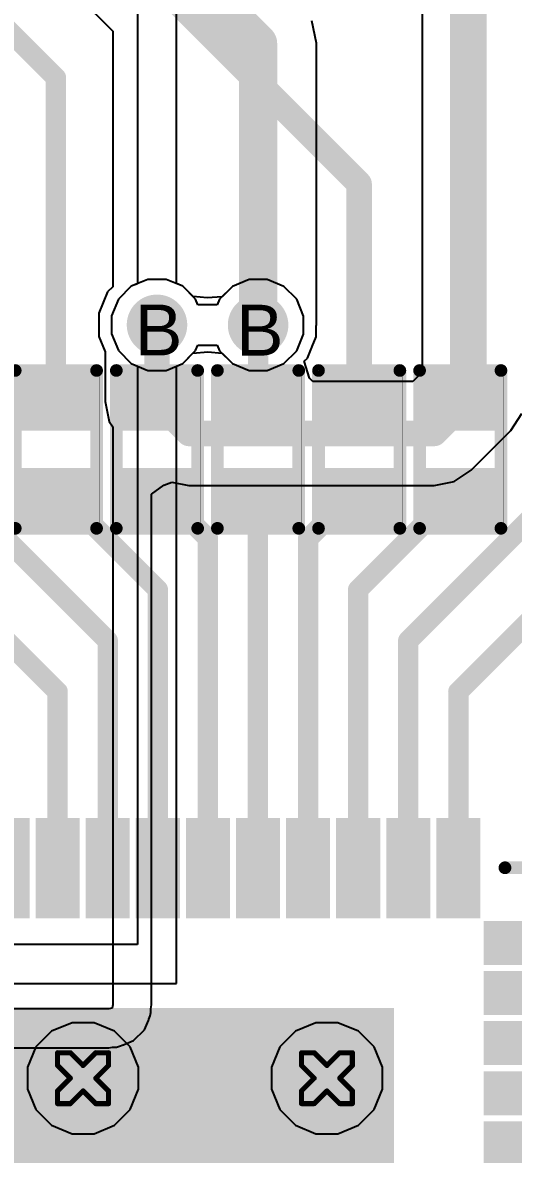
# Model space of a CAD drawing. Header units: inches. Extents: x 0 to 5379, y 0 to 5429.
# Drawn here: x 102.91 to 107.81, y 89 to 100.29 of the extents above; entities that cross this region are included whole.
import ezdxf

# ---------------------------------------------------------------- set-up
doc = ezdxf.new("R2010")
doc.units = ezdxf.units.IN
for name, color, linetype in [('Bottom Layer', 5, 'Continuous'), ('Bottom Solder', 6, 'Continuous'), ('Drill Drawing', 1, 'Continuous'), ('GND01', 16, 'Continuous'), ('GND02', 76, 'Continuous'), ('PWR', 156, 'Continuous'), ('SIG 01', 90, 'Continuous'), ('Top Layer', 1, 'Continuous'), ('Top Overlay', 2, 'Continuous'), ('Top Paste', 8, 'Continuous'), ('Top Solder', 216, 'Continuous'), ('Via Holes', 16, 'Continuous')]:
    doc.layers.add(name, color=color, linetype=linetype)
doc.styles.add('Arial', font='', dxfattribs={"height": 0.2})
doc.styles.get('Arial').set_extended_font_data('Arial')

# ---------------------------------------------------------------- blocks, each defined once
blk = doc.blocks.new('64_VFQFPN_9X9_147')
at = {"layer": 'Top Layer'}
for points in [[(-0.404, 4.926), (-0.104, 4.926), (-0.104, 4.066), (-0.404, 4.066)], [(0.096, 4.926), (0.396, 4.926), (0.396, 4.066), (0.096, 4.066)], [(0.596, 4.926), (0.896, 4.926), (0.896, 4.066), (0.596, 4.066)], [(1.096, 4.926), (1.396, 4.926), (1.396, 4.066), (1.096, 4.066)], [(1.596, 4.926), (1.896, 4.926), (1.896, 4.066), (1.596, 4.066)], [(2.096, 4.926), (2.396, 4.926), (2.396, 4.066), (2.096, 4.066)], [(2.596, 4.926), (2.896, 4.926), (2.896, 4.066), (2.596, 4.066)], [(3.096, 4.926), (3.396, 4.926), (3.396, 4.066), (3.096, 4.066)], [(3.596, 4.926), (3.896, 4.926), (3.896, 4.066), (3.596, 4.066)], [(4.07, 3.9), (4.93, 3.9), (4.93, 3.6), (4.07, 3.6)], [(4.07, 3.4), (4.93, 3.4), (4.93, 3.1), (4.07, 3.1)], [(-3, 3), (3, 3), (3, -3), (-3, -3)], [(4.07, 2.9), (4.93, 2.9), (4.93, 2.6), (4.07, 2.6)], [(4.07, 2.4), (4.93, 2.4), (4.93, 2.1), (4.07, 2.1)], [(4.07, 1.9), (4.93, 1.9), (4.93, 1.6), (4.07, 1.6)]]:
    blk.add_hatch(color=1, dxfattribs=at).paths.add_polyline_path(points)
at = {"layer": 'Top Paste'}
for points in [[(-0.404, 4.926), (-0.104, 4.926), (-0.104, 4.066), (-0.404, 4.066)], [(0.096, 4.926), (0.396, 4.926), (0.396, 4.066), (0.096, 4.066)], [(0.596, 4.926), (0.896, 4.926), (0.896, 4.066), (0.596, 4.066)], [(1.096, 4.926), (1.396, 4.926), (1.396, 4.066), (1.096, 4.066)], [(1.596, 4.926), (1.896, 4.926), (1.896, 4.066), (1.596, 4.066)], [(2.096, 4.926), (2.396, 4.926), (2.396, 4.066), (2.096, 4.066)], [(2.596, 4.926), (2.896, 4.926), (2.896, 4.066), (2.596, 4.066)], [(3.096, 4.926), (3.396, 4.926), (3.396, 4.066), (3.096, 4.066)], [(3.596, 4.926), (3.896, 4.926), (3.896, 4.066), (3.596, 4.066)], [(4.07, 3.9), (4.93, 3.9), (4.93, 3.6), (4.07, 3.6)], [(4.07, 3.4), (4.93, 3.4), (4.93, 3.1), (4.07, 3.1)], [(4.07, 2.9), (4.93, 2.9), (4.93, 2.6), (4.07, 2.6)], [(4.07, 2.4), (4.93, 2.4), (4.93, 2.1), (4.07, 2.1)], [(4.07, 1.9), (4.93, 1.9), (4.93, 1.6), (4.07, 1.6)]]:
    blk.add_hatch(color=8, dxfattribs=at).paths.add_polyline_path(points)
at = {"layer": 'Top Solder'}
for points in [[(-0.974, 4.996), (-0.534, 4.996), (-0.534, 3.996), (-0.974, 3.996)], [(-0.474, 4.996), (-0.034, 4.996), (-0.034, 3.996), (-0.474, 3.996)], [(0.026, 4.996), (0.466, 4.996), (0.466, 3.996), (0.026, 3.996)], [(0.526, 4.996), (0.966, 4.996), (0.966, 3.996), (0.526, 3.996)], [(1.026, 4.996), (1.466, 4.996), (1.466, 3.996), (1.026, 3.996)], [(1.526, 4.996), (1.966, 4.996), (1.966, 3.996), (1.526, 3.996)], [(2.026, 4.996), (2.466, 4.996), (2.466, 3.996), (2.026, 3.996)], [(2.526, 4.996), (2.966, 4.996), (2.966, 3.996), (2.526, 3.996)], [(3.026, 4.996), (3.466, 4.996), (3.466, 3.996), (3.026, 3.996)], [(3.526, 4.996), (3.966, 4.996), (3.966, 3.996), (3.526, 3.996)], [(4, 3.97), (5, 3.97), (5, 3.53), (4, 3.53)], [(4, 3.47), (5, 3.47), (5, 3.03), (4, 3.03)], [(-3.102, 3.102), (3.102, 3.102), (3.102, -3.102), (-3.102, -3.102)], [(4, 2.97), (5, 2.97), (5, 2.53), (4, 2.53)], [(4, 2.47), (5, 2.47), (5, 2.03), (4, 2.03)], [(4, 1.97), (5, 1.97), (5, 1.53), (4, 1.53)]]:
    blk.add_hatch(color=216, dxfattribs=at).paths.add_polyline_path(points)
at = {"layer": 'Top Overlay'}
blk.add_lwpolyline([(4.211, 4.5, 0.127, 0.127, 0), (4.511, 4.5, 0.127, 0.127, 0)], format="xyseb", dxfattribs=at)
blk.add_lwpolyline([(4.179, 4.5, 0.0635, 0.0635, 1), (4.243, 4.5, 0.0635, 0.0635, 1)], format="xyseb", close=True, dxfattribs=at)
blk = doc.blocks.new('R___0402_676')
at = {"layer": 'Top Layer'}
for points in [[(-0.699, -0.318), (-0.699, 0.318), (-0.241, 0.318), (-0.241, -0.318)], [(0.241, -0.318), (0.241, 0.318), (0.699, 0.318), (0.699, -0.318)]]:
    blk.add_hatch(color=1, dxfattribs=at).paths.add_polyline_path(points)
at = {"layer": 'Top Paste'}
for points in [[(-0.699, -0.318), (-0.699, 0.318), (-0.241, 0.318), (-0.241, -0.318)], [(0.241, -0.318), (0.241, 0.318), (0.699, 0.318), (0.699, -0.318)]]:
    blk.add_hatch(color=8, dxfattribs=at).paths.add_polyline_path(points)
at = {"layer": 'Top Solder'}
for points in [[(-0.754, -0.373), (-0.754, 0.373), (-0.186, 0.373), (-0.186, -0.373)], [(0.186, -0.373), (0.186, 0.373), (0.754, 0.373), (0.754, -0.373)]]:
    blk.add_hatch(color=216, dxfattribs=at).paths.add_polyline_path(points)
at = {"layer": 'Top Overlay'}
for points in [[(-0.787, 0.406, 0.127, 0.127, 0), (0.787, 0.406, 0.127, 0.127, 0)], [(-0.787, 0.406, 0.127, 0.127, 0), (-0.787, -0.406, 0.127, 0.127, 0)], [(0.787, 0.406, 0.127, 0.127, 0), (0.787, -0.406, 0.127, 0.127, 0)], [(-0.787, -0.406, 0.127, 0.127, 0), (0.787, -0.406, 0.127, 0.127, 0)], [(-0.813, -0.432, 0.00323, 0.00323, 0), (0.813, -0.432, 0.00323, 0.00323, 0)]]:
    blk.add_lwpolyline(points, format="xyseb", dxfattribs=at)
for points in [[(-0.819, 0.406, 0.0635, 0.0635, 1), (-0.756, 0.406, 0.0635, 0.0635, 1)], [(-0.819, 0.406, 0.0635, 0.0635, 1), (-0.756, 0.406, 0.0635, 0.0635, 1)], [(0.756, 0.406, 0.0635, 0.0635, 1), (0.819, 0.406, 0.0635, 0.0635, 1)], [(0.756, 0.406, 0.0635, 0.0635, 1), (0.819, 0.406, 0.0635, 0.0635, 1)], [(-0.819, -0.406, 0.0635, 0.0635, 1), (-0.756, -0.406, 0.0635, 0.0635, 1)], [(-0.819, -0.406, 0.0635, 0.0635, 1), (-0.756, -0.406, 0.0635, 0.0635, 1)], [(-0.814, -0.432, 0.00161, 0.00161, 1), (-0.812, -0.432, 0.00161, 0.00161, 1)], [(0.756, -0.406, 0.0635, 0.0635, 1), (0.819, -0.406, 0.0635, 0.0635, 1)], [(0.756, -0.406, 0.0635, 0.0635, 1), (0.819, -0.406, 0.0635, 0.0635, 1)], [(0.812, -0.432, 0.00161, 0.00161, 1), (0.814, -0.432, 0.00161, 0.00161, 1)]]:
    blk.add_lwpolyline(points, format="xyseb", close=True, dxfattribs=at)
blk = doc.blocks.new('R___0402_687')
at = {"layer": 'Top Layer'}
for points in [[(-0.699, -0.318), (-0.699, 0.318), (-0.241, 0.318), (-0.241, -0.318)], [(0.241, -0.318), (0.241, 0.318), (0.699, 0.318), (0.699, -0.318)]]:
    blk.add_hatch(color=1, dxfattribs=at).paths.add_polyline_path(points)
at = {"layer": 'Top Paste'}
for points in [[(-0.699, -0.318), (-0.699, 0.318), (-0.241, 0.318), (-0.241, -0.318)], [(0.241, -0.318), (0.241, 0.318), (0.699, 0.318), (0.699, -0.318)]]:
    blk.add_hatch(color=8, dxfattribs=at).paths.add_polyline_path(points)
at = {"layer": 'Top Solder'}
for points in [[(-0.754, -0.373), (-0.754, 0.373), (-0.186, 0.373), (-0.186, -0.373)], [(0.186, -0.373), (0.186, 0.373), (0.754, 0.373), (0.754, -0.373)]]:
    blk.add_hatch(color=216, dxfattribs=at).paths.add_polyline_path(points)
at = {"layer": 'Top Overlay'}
for points in [[(-0.787, 0.406, 0.127, 0.127, 0), (0.787, 0.406, 0.127, 0.127, 0)], [(-0.787, 0.406, 0.127, 0.127, 0), (-0.787, -0.406, 0.127, 0.127, 0)], [(0.787, 0.406, 0.127, 0.127, 0), (0.787, -0.406, 0.127, 0.127, 0)], [(-0.787, -0.406, 0.127, 0.127, 0), (0.787, -0.406, 0.127, 0.127, 0)], [(-0.813, -0.432, 0.00323, 0.00323, 0), (0.813, -0.432, 0.00323, 0.00323, 0)]]:
    blk.add_lwpolyline(points, format="xyseb", dxfattribs=at)
for points in [[(-0.819, 0.406, 0.0635, 0.0635, 1), (-0.756, 0.406, 0.0635, 0.0635, 1)], [(-0.819, 0.406, 0.0635, 0.0635, 1), (-0.756, 0.406, 0.0635, 0.0635, 1)], [(0.756, 0.406, 0.0635, 0.0635, 1), (0.819, 0.406, 0.0635, 0.0635, 1)], [(0.756, 0.406, 0.0635, 0.0635, 1), (0.819, 0.406, 0.0635, 0.0635, 1)], [(-0.819, -0.406, 0.0635, 0.0635, 1), (-0.756, -0.406, 0.0635, 0.0635, 1)], [(-0.819, -0.406, 0.0635, 0.0635, 1), (-0.756, -0.406, 0.0635, 0.0635, 1)], [(-0.814, -0.432, 0.00161, 0.00161, 1), (-0.812, -0.432, 0.00161, 0.00161, 1)], [(0.756, -0.406, 0.0635, 0.0635, 1), (0.819, -0.406, 0.0635, 0.0635, 1)], [(0.756, -0.406, 0.0635, 0.0635, 1), (0.819, -0.406, 0.0635, 0.0635, 1)], [(0.812, -0.432, 0.00161, 0.00161, 1), (0.814, -0.432, 0.00161, 0.00161, 1)]]:
    blk.add_lwpolyline(points, format="xyseb", close=True, dxfattribs=at)
blk = doc.blocks.new('R___0402_689')
at = {"layer": 'Top Layer'}
for points in [[(-0.699, -0.318), (-0.699, 0.318), (-0.241, 0.318), (-0.241, -0.318)], [(0.241, -0.318), (0.241, 0.318), (0.699, 0.318), (0.699, -0.318)]]:
    blk.add_hatch(color=1, dxfattribs=at).paths.add_polyline_path(points)
at = {"layer": 'Top Paste'}
for points in [[(-0.699, -0.318), (-0.699, 0.318), (-0.241, 0.318), (-0.241, -0.318)], [(0.241, -0.318), (0.241, 0.318), (0.699, 0.318), (0.699, -0.318)]]:
    blk.add_hatch(color=8, dxfattribs=at).paths.add_polyline_path(points)
at = {"layer": 'Top Solder'}
for points in [[(-0.754, -0.373), (-0.754, 0.373), (-0.186, 0.373), (-0.186, -0.373)], [(0.186, -0.373), (0.186, 0.373), (0.754, 0.373), (0.754, -0.373)]]:
    blk.add_hatch(color=216, dxfattribs=at).paths.add_polyline_path(points)
at = {"layer": 'Top Overlay'}
for points in [[(-0.787, 0.406, 0.127, 0.127, 0), (0.787, 0.406, 0.127, 0.127, 0)], [(-0.787, 0.406, 0.127, 0.127, 0), (-0.787, -0.406, 0.127, 0.127, 0)], [(0.787, 0.406, 0.127, 0.127, 0), (0.787, -0.406, 0.127, 0.127, 0)], [(-0.787, -0.406, 0.127, 0.127, 0), (0.787, -0.406, 0.127, 0.127, 0)], [(-0.813, -0.432, 0.00323, 0.00323, 0), (0.813, -0.432, 0.00323, 0.00323, 0)]]:
    blk.add_lwpolyline(points, format="xyseb", dxfattribs=at)
for points in [[(-0.819, 0.406, 0.0635, 0.0635, 1), (-0.756, 0.406, 0.0635, 0.0635, 1)], [(-0.819, 0.406, 0.0635, 0.0635, 1), (-0.756, 0.406, 0.0635, 0.0635, 1)], [(0.756, 0.406, 0.0635, 0.0635, 1), (0.819, 0.406, 0.0635, 0.0635, 1)], [(0.756, 0.406, 0.0635, 0.0635, 1), (0.819, 0.406, 0.0635, 0.0635, 1)], [(-0.819, -0.406, 0.0635, 0.0635, 1), (-0.756, -0.406, 0.0635, 0.0635, 1)], [(-0.819, -0.406, 0.0635, 0.0635, 1), (-0.756, -0.406, 0.0635, 0.0635, 1)], [(-0.814, -0.432, 0.00161, 0.00161, 1), (-0.812, -0.432, 0.00161, 0.00161, 1)], [(0.756, -0.406, 0.0635, 0.0635, 1), (0.819, -0.406, 0.0635, 0.0635, 1)], [(0.756, -0.406, 0.0635, 0.0635, 1), (0.819, -0.406, 0.0635, 0.0635, 1)], [(0.812, -0.432, 0.00161, 0.00161, 1), (0.814, -0.432, 0.00161, 0.00161, 1)]]:
    blk.add_lwpolyline(points, format="xyseb", close=True, dxfattribs=at)
blk = doc.blocks.new('R___0402_696')
at = {"layer": 'Top Layer'}
for points in [[(-0.699, -0.318), (-0.699, 0.318), (-0.241, 0.318), (-0.241, -0.318)], [(0.241, -0.318), (0.241, 0.318), (0.699, 0.318), (0.699, -0.318)]]:
    blk.add_hatch(color=1, dxfattribs=at).paths.add_polyline_path(points)
at = {"layer": 'Top Paste'}
for points in [[(-0.699, -0.318), (-0.699, 0.318), (-0.241, 0.318), (-0.241, -0.318)], [(0.241, -0.318), (0.241, 0.318), (0.699, 0.318), (0.699, -0.318)]]:
    blk.add_hatch(color=8, dxfattribs=at).paths.add_polyline_path(points)
at = {"layer": 'Top Solder'}
for points in [[(-0.754, -0.373), (-0.754, 0.373), (-0.186, 0.373), (-0.186, -0.373)], [(0.186, -0.373), (0.186, 0.373), (0.754, 0.373), (0.754, -0.373)]]:
    blk.add_hatch(color=216, dxfattribs=at).paths.add_polyline_path(points)
at = {"layer": 'Top Overlay'}
for points in [[(-0.787, 0.406, 0.127, 0.127, 0), (0.787, 0.406, 0.127, 0.127, 0)], [(-0.787, 0.406, 0.127, 0.127, 0), (-0.787, -0.406, 0.127, 0.127, 0)], [(0.787, 0.406, 0.127, 0.127, 0), (0.787, -0.406, 0.127, 0.127, 0)], [(-0.787, -0.406, 0.127, 0.127, 0), (0.787, -0.406, 0.127, 0.127, 0)], [(-0.813, -0.432, 0.00323, 0.00323, 0), (0.813, -0.432, 0.00323, 0.00323, 0)]]:
    blk.add_lwpolyline(points, format="xyseb", dxfattribs=at)
for points in [[(-0.819, 0.406, 0.0635, 0.0635, 1), (-0.756, 0.406, 0.0635, 0.0635, 1)], [(-0.819, 0.406, 0.0635, 0.0635, 1), (-0.756, 0.406, 0.0635, 0.0635, 1)], [(0.756, 0.406, 0.0635, 0.0635, 1), (0.819, 0.406, 0.0635, 0.0635, 1)], [(0.756, 0.406, 0.0635, 0.0635, 1), (0.819, 0.406, 0.0635, 0.0635, 1)], [(-0.819, -0.406, 0.0635, 0.0635, 1), (-0.756, -0.406, 0.0635, 0.0635, 1)], [(-0.819, -0.406, 0.0635, 0.0635, 1), (-0.756, -0.406, 0.0635, 0.0635, 1)], [(-0.814, -0.432, 0.00161, 0.00161, 1), (-0.812, -0.432, 0.00161, 0.00161, 1)], [(0.756, -0.406, 0.0635, 0.0635, 1), (0.819, -0.406, 0.0635, 0.0635, 1)], [(0.756, -0.406, 0.0635, 0.0635, 1), (0.819, -0.406, 0.0635, 0.0635, 1)], [(0.812, -0.432, 0.00161, 0.00161, 1), (0.814, -0.432, 0.00161, 0.00161, 1)]]:
    blk.add_lwpolyline(points, format="xyseb", close=True, dxfattribs=at)
blk = doc.blocks.new('R___0402_717')
at = {"layer": 'Top Layer'}
for points in [[(-0.699, -0.318), (-0.699, 0.318), (-0.241, 0.318), (-0.241, -0.318)], [(0.241, -0.318), (0.241, 0.318), (0.699, 0.318), (0.699, -0.318)]]:
    blk.add_hatch(color=1, dxfattribs=at).paths.add_polyline_path(points)
at = {"layer": 'Top Paste'}
for points in [[(-0.699, -0.318), (-0.699, 0.318), (-0.241, 0.318), (-0.241, -0.318)], [(0.241, -0.318), (0.241, 0.318), (0.699, 0.318), (0.699, -0.318)]]:
    blk.add_hatch(color=8, dxfattribs=at).paths.add_polyline_path(points)
at = {"layer": 'Top Solder'}
for points in [[(-0.754, -0.373), (-0.754, 0.373), (-0.186, 0.373), (-0.186, -0.373)], [(0.186, -0.373), (0.186, 0.373), (0.754, 0.373), (0.754, -0.373)]]:
    blk.add_hatch(color=216, dxfattribs=at).paths.add_polyline_path(points)
at = {"layer": 'Top Overlay'}
for points in [[(-0.787, 0.406, 0.127, 0.127, 0), (0.787, 0.406, 0.127, 0.127, 0)], [(-0.787, 0.406, 0.127, 0.127, 0), (-0.787, -0.406, 0.127, 0.127, 0)], [(0.787, 0.406, 0.127, 0.127, 0), (0.787, -0.406, 0.127, 0.127, 0)], [(-0.787, -0.406, 0.127, 0.127, 0), (0.787, -0.406, 0.127, 0.127, 0)], [(-0.813, -0.432, 0.00323, 0.00323, 0), (0.813, -0.432, 0.00323, 0.00323, 0)]]:
    blk.add_lwpolyline(points, format="xyseb", dxfattribs=at)
for points in [[(-0.819, 0.406, 0.0635, 0.0635, 1), (-0.756, 0.406, 0.0635, 0.0635, 1)], [(-0.819, 0.406, 0.0635, 0.0635, 1), (-0.756, 0.406, 0.0635, 0.0635, 1)], [(0.756, 0.406, 0.0635, 0.0635, 1), (0.819, 0.406, 0.0635, 0.0635, 1)], [(0.756, 0.406, 0.0635, 0.0635, 1), (0.819, 0.406, 0.0635, 0.0635, 1)], [(-0.819, -0.406, 0.0635, 0.0635, 1), (-0.756, -0.406, 0.0635, 0.0635, 1)], [(-0.819, -0.406, 0.0635, 0.0635, 1), (-0.756, -0.406, 0.0635, 0.0635, 1)], [(-0.814, -0.432, 0.00161, 0.00161, 1), (-0.812, -0.432, 0.00161, 0.00161, 1)], [(0.756, -0.406, 0.0635, 0.0635, 1), (0.819, -0.406, 0.0635, 0.0635, 1)], [(0.756, -0.406, 0.0635, 0.0635, 1), (0.819, -0.406, 0.0635, 0.0635, 1)], [(0.812, -0.432, 0.00161, 0.00161, 1), (0.814, -0.432, 0.00161, 0.00161, 1)]]:
    blk.add_lwpolyline(points, format="xyseb", close=True, dxfattribs=at)

msp = doc.modelspace()

# ---------------------------------------------------------------- hatches: boundary and pattern name
at = {"layer": 'Bottom Layer'}
h = msp.add_hatch(color=5, dxfattribs=at)
edge = h.paths.add_edge_path()
edge.add_arc((104.252, 97.274), 0.2, 0, 360)
h = msp.add_hatch(color=5, dxfattribs=at)
edge = h.paths.add_edge_path()
edge.add_arc((105.261, 97.272), 0.2, 0, 360)
h = msp.add_hatch(color=5, dxfattribs=at)
edge = h.paths.add_edge_path()
edge.add_arc((103.514, 89.757), 0.3, 0, 360)
h = msp.add_hatch(color=5, dxfattribs=at)
edge = h.paths.add_edge_path()
edge.add_arc((105.948, 89.757), 0.3, 0, 360)
at = {"layer": 'Bottom Solder'}
h = msp.add_hatch(color=6, dxfattribs=at)
edge = h.paths.add_edge_path()
edge.add_arc((104.252, 97.274), 0.302, 0, 360)
h = msp.add_hatch(color=6, dxfattribs=at)
edge = h.paths.add_edge_path()
edge.add_arc((105.261, 97.272), 0.302, 0, 360)
h = msp.add_hatch(color=6, dxfattribs=at)
edge = h.paths.add_edge_path()
edge.add_arc((103.514, 89.757), 0.402, 0, 360)
h = msp.add_hatch(color=6, dxfattribs=at)
edge = h.paths.add_edge_path()
edge.add_arc((105.948, 89.757), 0.402, 0, 360)
at = {"layer": 'GND01'}
h = msp.add_hatch(color=16, dxfattribs=at)
edge = h.paths.add_edge_path()
edge.add_arc((104.252, 97.274), 0.2, 0, 360)
h = msp.add_hatch(color=16, dxfattribs=at)
edge = h.paths.add_edge_path()
edge.add_arc((105.261, 97.272), 0.2, 0, 360)
h = msp.add_hatch(color=16, dxfattribs=at)
edge = h.paths.add_edge_path()
edge.add_arc((103.514, 89.757), 0.3, 0, 360)
h = msp.add_hatch(color=16, dxfattribs=at)
edge = h.paths.add_edge_path()
edge.add_arc((105.948, 89.757), 0.3, 0, 360)
at = {"layer": 'GND02'}
h = msp.add_hatch(color=76, dxfattribs=at)
edge = h.paths.add_edge_path()
edge.add_arc((104.252, 97.274), 0.2, 0, 360)
h = msp.add_hatch(color=76, dxfattribs=at)
edge = h.paths.add_edge_path()
edge.add_arc((105.261, 97.272), 0.2, 0, 360)
h = msp.add_hatch(color=76, dxfattribs=at)
edge = h.paths.add_edge_path()
edge.add_arc((103.514, 89.757), 0.3, 0, 360)
h = msp.add_hatch(color=76, dxfattribs=at)
edge = h.paths.add_edge_path()
edge.add_arc((105.948, 89.757), 0.3, 0, 360)
at = {"layer": 'PWR'}
h = msp.add_hatch(color=156, dxfattribs=at)
edge = h.paths.add_edge_path()
edge.add_arc((104.252, 97.274), 0.2, 0, 360)
h = msp.add_hatch(color=156, dxfattribs=at)
edge = h.paths.add_edge_path()
edge.add_arc((105.261, 97.272), 0.2, 0, 360)
h = msp.add_hatch(color=156, dxfattribs=at)
edge = h.paths.add_edge_path()
edge.add_arc((103.514, 89.757), 0.3, 0, 360)
h = msp.add_hatch(color=156, dxfattribs=at)
edge = h.paths.add_edge_path()
edge.add_arc((105.948, 89.757), 0.3, 0, 360)
at = {"layer": 'SIG 01'}
h = msp.add_hatch(color=90, dxfattribs=at)
edge = h.paths.add_edge_path()
edge.add_arc((104.252, 97.274), 0.2, 0, 360)
h = msp.add_hatch(color=90, dxfattribs=at)
edge = h.paths.add_edge_path()
edge.add_arc((105.261, 97.272), 0.2, 0, 360)
h = msp.add_hatch(color=90, dxfattribs=at)
edge = h.paths.add_edge_path()
edge.add_arc((103.514, 89.757), 0.3, 0, 360)
h = msp.add_hatch(color=90, dxfattribs=at)
edge = h.paths.add_edge_path()
edge.add_arc((105.948, 89.757), 0.3, 0, 360)
at = {"layer": 'Top Layer'}
h = msp.add_hatch(color=1, dxfattribs=at)
edge = h.paths.add_edge_path()
edge.add_arc((104.252, 97.274), 0.2, 0, 360)
h = msp.add_hatch(color=1, dxfattribs=at)
edge = h.paths.add_edge_path()
edge.add_arc((105.261, 97.272), 0.2, 0, 360)
h = msp.add_hatch(color=1, dxfattribs=at)
edge = h.paths.add_edge_path()
edge.add_arc((103.514, 89.757), 0.3, 0, 360)
h = msp.add_hatch(color=1, dxfattribs=at)
edge = h.paths.add_edge_path()
edge.add_arc((105.948, 89.757), 0.3, 0, 360)
at = {"layer": 'Top Solder'}
h = msp.add_hatch(color=216, dxfattribs=at)
edge = h.paths.add_edge_path()
edge.add_arc((104.252, 97.274), 0.302, 0, 360)
h = msp.add_hatch(color=216, dxfattribs=at)
edge = h.paths.add_edge_path()
edge.add_arc((105.261, 97.272), 0.302, 0, 360)
h = msp.add_hatch(color=216, dxfattribs=at)
edge = h.paths.add_edge_path()
edge.add_arc((103.514, 89.757), 0.402, 0, 360)
h = msp.add_hatch(color=216, dxfattribs=at)
edge = h.paths.add_edge_path()
edge.add_arc((105.948, 89.757), 0.402, 0, 360)
at = {"layer": 'Via Holes'}
h = msp.add_hatch(color=7, dxfattribs=at)
edge = h.paths.add_edge_path()
edge.add_arc((104.252, 97.274), 0.1, 0, 360)
h = msp.add_hatch(color=7, dxfattribs=at)
edge = h.paths.add_edge_path()
edge.add_arc((105.261, 97.272), 0.1, 0, 360)
h = msp.add_hatch(color=7, dxfattribs=at)
edge = h.paths.add_edge_path()
edge.add_arc((103.514, 89.757), 0.15, 0, 360)
h = msp.add_hatch(color=7, dxfattribs=at)
edge = h.paths.add_edge_path()
edge.add_arc((105.948, 89.757), 0.15, 0, 360)

# ---------------------------------------------------------------- linework, layer by layer
at = {"layer": 'Bottom Layer'}
for p, q in [((104.162, 97.728), (103.995, 97.659)), ((104.342, 97.728), (104.162, 97.728)), ((104.509, 97.659), (104.342, 97.728)), ((105.171, 97.726), (105.004, 97.657)), ((105.351, 97.726), (105.171, 97.726)), ((105.518, 97.657), (105.351, 97.726)), ((103.995, 97.659), (103.867, 97.531)), ((104.637, 97.531), (104.509, 97.659)), ((105.004, 97.657), (104.876, 97.529)), ((105.646, 97.529), (105.518, 97.657)), ((103.867, 97.531), (103.798, 97.364)), ((104.661, 97.474), (104.637, 97.531)), ((104.853, 97.474), (104.661, 97.474)), ((104.876, 97.529), (104.853, 97.474)), ((105.715, 97.362), (105.646, 97.529)), ((103.798, 97.364), (103.798, 97.184)), ((105.715, 97.182), (105.715, 97.362)), ((103.798, 97.184), (103.867, 97.017)), ((105.646, 97.015), (105.715, 97.182)), ((103.867, 97.017), (103.995, 96.889)), ((104.509, 96.889), (104.637, 97.017)), ((104.637, 97.017), (104.66, 97.072)), ((104.66, 97.072), (104.852, 97.072)), ((104.852, 97.072), (104.876, 97.015)), ((104.876, 97.015), (105.004, 96.887)), ((105.518, 96.887), (105.646, 97.015)), ((103.995, 96.889), (104.162, 96.82)), ((104.162, 96.82), (104.342, 96.82)), ((104.342, 96.82), (104.509, 96.889)), ((105.004, 96.887), (105.171, 96.818)), ((105.171, 96.818), (105.351, 96.818)), ((105.351, 96.818), (105.518, 96.887))]:
    msp.add_line(p, q, dxfattribs=at)
at = {"layer": 'Drill Drawing'}
for points in [[(103.26, 89.884, 0.0508, 0.0508, 0), (103.26, 90.011, 0.0508, 0.0508, 0)], [(103.26, 90.011, 0.0508, 0.0508, 0), (103.387, 90.011, 0.0508, 0.0508, 0)], [(103.387, 90.011, 0.0508, 0.0508, 0), (103.514, 89.884, 0.0508, 0.0508, 0)], [(103.514, 89.884, 0.0508, 0.0508, 0), (103.641, 90.011, 0.0508, 0.0508, 0)], [(103.641, 90.011, 0.0508, 0.0508, 0), (103.768, 90.011, 0.0508, 0.0508, 0)], [(103.768, 89.884, 0.0508, 0.0508, 0), (103.768, 90.011, 0.0508, 0.0508, 0)], [(105.694, 89.884, 0.0508, 0.0508, 0), (105.694, 90.011, 0.0508, 0.0508, 0)], [(105.694, 90.011, 0.0508, 0.0508, 0), (105.821, 90.011, 0.0508, 0.0508, 0)], [(105.821, 90.011, 0.0508, 0.0508, 0), (105.948, 89.884, 0.0508, 0.0508, 0)], [(105.948, 89.884, 0.0508, 0.0508, 0), (106.075, 90.011, 0.0508, 0.0508, 0)], [(106.075, 90.011, 0.0508, 0.0508, 0), (106.202, 90.011, 0.0508, 0.0508, 0)], [(106.202, 89.884, 0.0508, 0.0508, 0), (106.202, 90.011, 0.0508, 0.0508, 0)], [(103.26, 89.884, 0.0508, 0.0508, 0), (103.387, 89.757, 0.0508, 0.0508, 0)], [(103.641, 89.757, 0.0508, 0.0508, 0), (103.768, 89.884, 0.0508, 0.0508, 0)], [(105.694, 89.884, 0.0508, 0.0508, 0), (105.821, 89.757, 0.0508, 0.0508, 0)], [(106.075, 89.757, 0.0508, 0.0508, 0), (106.202, 89.884, 0.0508, 0.0508, 0)], [(103.26, 89.63, 0.0508, 0.0508, 0), (103.387, 89.757, 0.0508, 0.0508, 0)], [(103.641, 89.757, 0.0508, 0.0508, 0), (103.768, 89.63, 0.0508, 0.0508, 0)], [(105.694, 89.63, 0.0508, 0.0508, 0), (105.821, 89.757, 0.0508, 0.0508, 0)], [(106.075, 89.757, 0.0508, 0.0508, 0), (106.202, 89.63, 0.0508, 0.0508, 0)], [(103.26, 89.503, 0.0508, 0.0508, 0), (103.26, 89.63, 0.0508, 0.0508, 0)], [(103.387, 89.503, 0.0508, 0.0508, 0), (103.514, 89.63, 0.0508, 0.0508, 0)], [(103.514, 89.63, 0.0508, 0.0508, 0), (103.641, 89.503, 0.0508, 0.0508, 0)], [(103.768, 89.503, 0.0508, 0.0508, 0), (103.768, 89.63, 0.0508, 0.0508, 0)], [(105.694, 89.503, 0.0508, 0.0508, 0), (105.694, 89.63, 0.0508, 0.0508, 0)], [(105.821, 89.503, 0.0508, 0.0508, 0), (105.948, 89.63, 0.0508, 0.0508, 0)], [(105.948, 89.63, 0.0508, 0.0508, 0), (106.075, 89.503, 0.0508, 0.0508, 0)], [(106.202, 89.503, 0.0508, 0.0508, 0), (106.202, 89.63, 0.0508, 0.0508, 0)], [(103.26, 89.503, 0.0508, 0.0508, 0), (103.387, 89.503, 0.0508, 0.0508, 0)], [(103.641, 89.503, 0.0508, 0.0508, 0), (103.768, 89.503, 0.0508, 0.0508, 0)], [(105.694, 89.503, 0.0508, 0.0508, 0), (105.821, 89.503, 0.0508, 0.0508, 0)], [(106.075, 89.503, 0.0508, 0.0508, 0), (106.202, 89.503, 0.0508, 0.0508, 0)]]:
    msp.add_lwpolyline(points, format="xyseb", dxfattribs=at)
for points in [[(103.247, 90.011, 0.0254, 0.0254, 1), (103.273, 90.011, 0.0254, 0.0254, 1)], [(103.247, 90.011, 0.0254, 0.0254, 1), (103.273, 90.011, 0.0254, 0.0254, 1)], [(103.374, 90.011, 0.0254, 0.0254, 1), (103.4, 90.011, 0.0254, 0.0254, 1)], [(103.374, 90.011, 0.0254, 0.0254, 1), (103.4, 90.011, 0.0254, 0.0254, 1)], [(103.628, 90.011, 0.0254, 0.0254, 1), (103.654, 90.011, 0.0254, 0.0254, 1)], [(103.628, 90.011, 0.0254, 0.0254, 1), (103.654, 90.011, 0.0254, 0.0254, 1)], [(103.755, 90.011, 0.0254, 0.0254, 1), (103.781, 90.011, 0.0254, 0.0254, 1)], [(103.755, 90.011, 0.0254, 0.0254, 1), (103.781, 90.011, 0.0254, 0.0254, 1)], [(105.682, 90.011, 0.0254, 0.0254, 1), (105.707, 90.011, 0.0254, 0.0254, 1)], [(105.682, 90.011, 0.0254, 0.0254, 1), (105.707, 90.011, 0.0254, 0.0254, 1)], [(105.809, 90.011, 0.0254, 0.0254, 1), (105.834, 90.011, 0.0254, 0.0254, 1)], [(105.809, 90.011, 0.0254, 0.0254, 1), (105.834, 90.011, 0.0254, 0.0254, 1)], [(106.063, 90.011, 0.0254, 0.0254, 1), (106.088, 90.011, 0.0254, 0.0254, 1)], [(106.063, 90.011, 0.0254, 0.0254, 1), (106.088, 90.011, 0.0254, 0.0254, 1)], [(106.19, 90.011, 0.0254, 0.0254, 1), (106.215, 90.011, 0.0254, 0.0254, 1)], [(106.19, 90.011, 0.0254, 0.0254, 1), (106.215, 90.011, 0.0254, 0.0254, 1)], [(103.247, 89.884, 0.0254, 0.0254, 1), (103.273, 89.884, 0.0254, 0.0254, 1)], [(103.247, 89.884, 0.0254, 0.0254, 1), (103.273, 89.884, 0.0254, 0.0254, 1)], [(103.501, 89.884, 0.0254, 0.0254, 1), (103.527, 89.884, 0.0254, 0.0254, 1)], [(103.501, 89.884, 0.0254, 0.0254, 1), (103.527, 89.884, 0.0254, 0.0254, 1)], [(103.755, 89.884, 0.0254, 0.0254, 1), (103.781, 89.884, 0.0254, 0.0254, 1)], [(103.755, 89.884, 0.0254, 0.0254, 1), (103.781, 89.884, 0.0254, 0.0254, 1)], [(105.682, 89.884, 0.0254, 0.0254, 1), (105.707, 89.884, 0.0254, 0.0254, 1)], [(105.682, 89.884, 0.0254, 0.0254, 1), (105.707, 89.884, 0.0254, 0.0254, 1)], [(105.936, 89.884, 0.0254, 0.0254, 1), (105.961, 89.884, 0.0254, 0.0254, 1)], [(105.936, 89.884, 0.0254, 0.0254, 1), (105.961, 89.884, 0.0254, 0.0254, 1)], [(106.19, 89.884, 0.0254, 0.0254, 1), (106.215, 89.884, 0.0254, 0.0254, 1)], [(106.19, 89.884, 0.0254, 0.0254, 1), (106.215, 89.884, 0.0254, 0.0254, 1)], [(103.374, 89.757, 0.0254, 0.0254, 1), (103.4, 89.757, 0.0254, 0.0254, 1)], [(103.374, 89.757, 0.0254, 0.0254, 1), (103.4, 89.757, 0.0254, 0.0254, 1)], [(103.628, 89.757, 0.0254, 0.0254, 1), (103.654, 89.757, 0.0254, 0.0254, 1)], [(103.628, 89.757, 0.0254, 0.0254, 1), (103.654, 89.757, 0.0254, 0.0254, 1)], [(105.809, 89.757, 0.0254, 0.0254, 1), (105.834, 89.757, 0.0254, 0.0254, 1)], [(105.809, 89.757, 0.0254, 0.0254, 1), (105.834, 89.757, 0.0254, 0.0254, 1)], [(106.063, 89.757, 0.0254, 0.0254, 1), (106.088, 89.757, 0.0254, 0.0254, 1)], [(106.063, 89.757, 0.0254, 0.0254, 1), (106.088, 89.757, 0.0254, 0.0254, 1)], [(103.247, 89.63, 0.0254, 0.0254, 1), (103.273, 89.63, 0.0254, 0.0254, 1)], [(103.247, 89.63, 0.0254, 0.0254, 1), (103.273, 89.63, 0.0254, 0.0254, 1)], [(103.501, 89.63, 0.0254, 0.0254, 1), (103.527, 89.63, 0.0254, 0.0254, 1)], [(103.501, 89.63, 0.0254, 0.0254, 1), (103.527, 89.63, 0.0254, 0.0254, 1)], [(103.755, 89.63, 0.0254, 0.0254, 1), (103.781, 89.63, 0.0254, 0.0254, 1)], [(103.755, 89.63, 0.0254, 0.0254, 1), (103.781, 89.63, 0.0254, 0.0254, 1)], [(105.682, 89.63, 0.0254, 0.0254, 1), (105.707, 89.63, 0.0254, 0.0254, 1)], [(105.682, 89.63, 0.0254, 0.0254, 1), (105.707, 89.63, 0.0254, 0.0254, 1)], [(105.936, 89.63, 0.0254, 0.0254, 1), (105.961, 89.63, 0.0254, 0.0254, 1)], [(105.936, 89.63, 0.0254, 0.0254, 1), (105.961, 89.63, 0.0254, 0.0254, 1)], [(106.19, 89.63, 0.0254, 0.0254, 1), (106.215, 89.63, 0.0254, 0.0254, 1)], [(106.19, 89.63, 0.0254, 0.0254, 1), (106.215, 89.63, 0.0254, 0.0254, 1)], [(103.247, 89.503, 0.0254, 0.0254, 1), (103.273, 89.503, 0.0254, 0.0254, 1)], [(103.247, 89.503, 0.0254, 0.0254, 1), (103.273, 89.503, 0.0254, 0.0254, 1)], [(103.374, 89.503, 0.0254, 0.0254, 1), (103.4, 89.503, 0.0254, 0.0254, 1)], [(103.374, 89.503, 0.0254, 0.0254, 1), (103.4, 89.503, 0.0254, 0.0254, 1)], [(103.628, 89.503, 0.0254, 0.0254, 1), (103.654, 89.503, 0.0254, 0.0254, 1)], [(103.628, 89.503, 0.0254, 0.0254, 1), (103.654, 89.503, 0.0254, 0.0254, 1)], [(103.755, 89.503, 0.0254, 0.0254, 1), (103.781, 89.503, 0.0254, 0.0254, 1)], [(103.755, 89.503, 0.0254, 0.0254, 1), (103.781, 89.503, 0.0254, 0.0254, 1)], [(105.682, 89.503, 0.0254, 0.0254, 1), (105.707, 89.503, 0.0254, 0.0254, 1)], [(105.682, 89.503, 0.0254, 0.0254, 1), (105.707, 89.503, 0.0254, 0.0254, 1)], [(105.809, 89.503, 0.0254, 0.0254, 1), (105.834, 89.503, 0.0254, 0.0254, 1)], [(105.809, 89.503, 0.0254, 0.0254, 1), (105.834, 89.503, 0.0254, 0.0254, 1)], [(106.063, 89.503, 0.0254, 0.0254, 1), (106.088, 89.503, 0.0254, 0.0254, 1)], [(106.063, 89.503, 0.0254, 0.0254, 1), (106.088, 89.503, 0.0254, 0.0254, 1)], [(106.19, 89.503, 0.0254, 0.0254, 1), (106.215, 89.503, 0.0254, 0.0254, 1)], [(106.19, 89.503, 0.0254, 0.0254, 1), (106.215, 89.503, 0.0254, 0.0254, 1)]]:
    msp.add_lwpolyline(points, format="xyseb", close=True, dxfattribs=at)
at = {"layer": 'GND01'}
for p, q in [((104.162, 97.728), (103.995, 97.659)), ((104.342, 97.728), (104.162, 97.728)), ((104.509, 97.659), (104.342, 97.728)), ((105.171, 97.726), (105.004, 97.657)), ((105.351, 97.726), (105.171, 97.726)), ((105.518, 97.657), (105.351, 97.726)), ((103.995, 97.659), (103.867, 97.531)), ((104.612, 97.556), (104.509, 97.659)), ((105.004, 97.657), (104.902, 97.555)), ((105.646, 97.529), (105.518, 97.657)), ((103.867, 97.531), (103.798, 97.364)), ((104.753, 97.542), (104.612, 97.556)), ((104.902, 97.555), (104.753, 97.542)), ((105.715, 97.362), (105.646, 97.529)), ((103.798, 97.364), (103.798, 97.184)), ((105.715, 97.182), (105.715, 97.362)), ((103.798, 97.184), (103.867, 97.017)), ((105.646, 97.015), (105.715, 97.182)), ((103.867, 97.017), (103.995, 96.889)), ((104.611, 96.991), (104.76, 97.004)), ((104.76, 97.004), (104.901, 96.99)), ((105.518, 96.887), (105.646, 97.015)), ((104.509, 96.889), (104.611, 96.991)), ((104.901, 96.99), (105.004, 96.887)), ((103.995, 96.889), (104.162, 96.82)), ((104.162, 96.82), (104.342, 96.82)), ((104.342, 96.82), (104.509, 96.889)), ((105.004, 96.887), (105.171, 96.818)), ((105.171, 96.818), (105.351, 96.818)), ((105.351, 96.818), (105.518, 96.887))]:
    msp.add_line(p, q, dxfattribs=at)
at = {"layer": 'GND02'}
for p, q in [((104.162, 97.728), (103.995, 97.659)), ((104.342, 97.728), (104.162, 97.728)), ((104.509, 97.659), (104.342, 97.728)), ((105.171, 97.726), (105.004, 97.657)), ((105.351, 97.726), (105.171, 97.726)), ((105.518, 97.657), (105.351, 97.726)), ((103.995, 97.659), (103.867, 97.531)), ((104.612, 97.556), (104.509, 97.659)), ((105.004, 97.657), (104.902, 97.555)), ((105.646, 97.529), (105.518, 97.657)), ((103.867, 97.531), (103.798, 97.364)), ((104.753, 97.542), (104.612, 97.556)), ((104.902, 97.555), (104.753, 97.542)), ((105.715, 97.362), (105.646, 97.529)), ((103.798, 97.364), (103.798, 97.184)), ((105.715, 97.182), (105.715, 97.362)), ((103.798, 97.184), (103.867, 97.017)), ((105.646, 97.015), (105.715, 97.182)), ((103.867, 97.017), (103.995, 96.889)), ((104.611, 96.991), (104.76, 97.004)), ((104.76, 97.004), (104.901, 96.99)), ((105.518, 96.887), (105.646, 97.015)), ((104.509, 96.889), (104.611, 96.991)), ((104.901, 96.99), (105.004, 96.887)), ((103.995, 96.889), (104.162, 96.82)), ((104.162, 96.82), (104.342, 96.82)), ((104.342, 96.82), (104.509, 96.889)), ((105.004, 96.887), (105.171, 96.818)), ((105.171, 96.818), (105.351, 96.818)), ((105.351, 96.818), (105.518, 96.887))]:
    msp.add_line(p, q, dxfattribs=at)
at = {"layer": 'PWR'}
for p, q in [((104.445, 97.685), (104.445, 105.776)), ((104.056, 104.215), (104.056, 97.685)), ((104.057, 97.684), (103.995, 97.659)), ((104.056, 97.685), (104.057, 97.684)), ((104.509, 97.659), (104.445, 97.685)), ((105.171, 97.726), (105.004, 97.657)), ((105.351, 97.726), (105.171, 97.726)), ((105.518, 97.657), (105.351, 97.726)), ((103.995, 97.659), (103.867, 97.531)), ((104.612, 97.556), (104.509, 97.659)), ((105.004, 97.657), (104.902, 97.555)), ((105.646, 97.529), (105.518, 97.657)), ((103.867, 97.531), (103.798, 97.364)), ((104.753, 97.542), (104.612, 97.556)), ((104.902, 97.555), (104.753, 97.542)), ((105.715, 97.362), (105.646, 97.529)), ((103.798, 97.364), (103.798, 97.184)), ((105.715, 97.182), (105.715, 97.362)), ((103.798, 97.184), (103.867, 97.017)), ((105.646, 97.015), (105.715, 97.182)), ((103.867, 97.017), (103.995, 96.889)), ((104.611, 96.991), (104.76, 97.004)), ((104.76, 97.004), (104.901, 96.99)), ((105.518, 96.887), (105.646, 97.015)), ((104.509, 96.889), (104.611, 96.991)), ((104.901, 96.99), (105.004, 96.887)), ((103.995, 96.889), (104.057, 96.863)), ((104.057, 96.863), (104.056, 96.862)), ((104.056, 96.862), (104.056, 91.092)), ((104.445, 96.862), (104.509, 96.889)), ((104.445, 90.703), (104.445, 96.862)), ((105.004, 96.887), (105.171, 96.818)), ((105.171, 96.818), (105.351, 96.818)), ((105.351, 96.818), (105.518, 96.887)), ((104.056, 91.092), (101.515, 91.092)), ((101.466, 90.703), (104.445, 90.703)), ((103.404, 90.311), (103.2, 90.227)), ((103.624, 90.311), (103.404, 90.311)), ((103.828, 90.227), (103.624, 90.311)), ((105.838, 90.311), (105.634, 90.227)), ((106.058, 90.311), (105.838, 90.311)), ((106.262, 90.227), (106.058, 90.311)), ((103.2, 90.227), (103.044, 90.071)), ((103.984, 90.071), (103.828, 90.227)), ((105.634, 90.227), (105.479, 90.071)), ((106.418, 90.071), (106.262, 90.227)), ((103.044, 90.071), (102.96, 89.867)), ((104.068, 89.867), (103.984, 90.071)), ((105.479, 90.071), (105.394, 89.867)), ((106.502, 89.867), (106.418, 90.071)), ((102.96, 89.867), (102.96, 89.647)), ((104.068, 89.647), (104.068, 89.867)), ((105.394, 89.867), (105.394, 89.647)), ((106.502, 89.647), (106.502, 89.867)), ((102.96, 89.647), (103.044, 89.443)), ((103.984, 89.443), (104.068, 89.647)), ((105.394, 89.647), (105.479, 89.443)), ((106.418, 89.443), (106.502, 89.647)), ((103.044, 89.443), (103.2, 89.288)), ((103.828, 89.288), (103.984, 89.443)), ((105.479, 89.443), (105.634, 89.288)), ((106.262, 89.288), (106.418, 89.443)), ((103.2, 89.288), (103.404, 89.203)), ((103.624, 89.203), (103.828, 89.288)), ((105.634, 89.288), (105.838, 89.203)), ((106.058, 89.203), (106.262, 89.288)), ((103.404, 89.203), (103.624, 89.203)), ((105.838, 89.203), (106.058, 89.203))]:
    msp.add_line(p, q, dxfattribs=at)
at = {"layer": 'SIG 01'}
for p, q in [((98.882, 105.131), (103.81, 100.203)), ((106.899, 103.749), (106.899, 96.802)), ((105.844, 100.083), (105.799, 100.306)), ((103.81, 100.203), (103.81, 97.653)), ((105.844, 97.272), (105.844, 100.083)), ((103.759, 97.603), (103.671, 97.389)), ((103.81, 97.653), (103.759, 97.603)), ((103.671, 97.389), (103.671, 97.158)), ((105.842, 97.264), (105.844, 97.272)), ((105.842, 97.156), (105.842, 97.264)), ((103.671, 97.158), (103.734, 97.006)), ((105.801, 97.058), (105.842, 97.156)), ((103.734, 97.006), (103.734, 96.508)), ((105.753, 96.943), (105.794, 97.042)), ((105.794, 97.042), (105.799, 97.049)), ((105.799, 97.049), (105.801, 97.058)), ((105.721, 96.911), (105.753, 96.943)), ((105.773, 96.742), (105.721, 96.911)), ((106.899, 96.802), (106.805, 96.708)), ((105.806, 96.708), (105.773, 96.742)), ((106.805, 96.708), (105.806, 96.708)), ((103.734, 96.508), (103.773, 96.31)), ((107.783, 96.221), (107.895, 96.389)), ((103.773, 96.31), (103.81, 96.256)), ((103.81, 96.256), (103.81, 90.488)), ((107.386, 95.824), (107.783, 96.221)), ((107.218, 95.711), (107.386, 95.824)), ((104.198, 95.583), (104.32, 95.673)), ((104.32, 95.673), (104.401, 95.705)), ((104.401, 95.705), (104.571, 95.672)), ((104.571, 95.672), (107.019, 95.672)), ((107.019, 95.672), (107.218, 95.711)), ((104.198, 90.488), (104.198, 95.583)), ((103.803, 90.456), (103.772, 90.449)), ((103.81, 90.488), (103.803, 90.456)), ((104.191, 90.45), (104.198, 90.488)), ((103.772, 90.449), (99.936, 90.449)), ((104.169, 90.339), (104.17, 90.345)), ((104.17, 90.345), (104.184, 90.38)), ((104.184, 90.38), (104.191, 90.412)), ((104.191, 90.412), (104.191, 90.45)), ((104.019, 90.133), (104.126, 90.24)), ((104.126, 90.24), (104.166, 90.334)), ((104.126, 90.24), (104.126, 90.24)), ((104.166, 90.334), (104.169, 90.339)), ((103.925, 90.094), (104.019, 90.133)), ((104.019, 90.133), (104.019, 90.133)), ((99.936, 90.061), (103.772, 90.061)), ((103.772, 90.061), (103.809, 90.068)), ((103.809, 90.068), (103.847, 90.068)), ((103.847, 90.068), (103.879, 90.075)), ((103.879, 90.075), (103.915, 90.089)), ((103.915, 90.089), (103.92, 90.091)), ((103.92, 90.091), (103.925, 90.094))]:
    msp.add_line(p, q, dxfattribs=at)
for points in [[(99.568, 105.776, 0.381, 0.381, 0), (105.261, 100.083, 0.381, 0.381, 0)], [(107.417, 96.587, 0.254, 0.254, 0), (107.417, 104.913, 0.254, 0.254, 0)], [(105.261, 97.272, 0.381, 0.381, 0), (105.261, 100.083, 0.381, 0.381, 0)], [(104.252, 96.508, 0.254, 0.254, 0), (104.252, 97.274, 0.254, 0.254, 0)], [(107.019, 96.19, 0.254, 0.254, 0), (107.417, 96.587, 0.254, 0.254, 0)], [(104.252, 96.508, 0.254, 0.254, 0), (104.571, 96.19, 0.254, 0.254, 0)], [(104.571, 96.19, 0.254, 0.254, 0), (107.019, 96.19, 0.254, 0.254, 0)]]:
    msp.add_lwpolyline(points, format="xyseb", dxfattribs=at)
for points in [[(105.166, 100.083, 0.191, 0.191, 1), (105.356, 100.083, 0.191, 0.191, 1)], [(105.166, 100.083, 0.191, 0.191, 1), (105.356, 100.083, 0.191, 0.191, 1)], [(105.166, 97.272, 0.191, 0.191, 1), (105.356, 97.272, 0.191, 0.191, 1)], [(104.188, 97.274, 0.127, 0.127, 1), (104.315, 97.274, 0.127, 0.127, 1)], [(107.353, 96.587, 0.127, 0.127, 1), (107.48, 96.587, 0.127, 0.127, 1)], [(107.353, 96.587, 0.127, 0.127, 1), (107.48, 96.587, 0.127, 0.127, 1)], [(104.188, 96.508, 0.127, 0.127, 1), (104.315, 96.508, 0.127, 0.127, 1)], [(104.188, 96.508, 0.127, 0.127, 1), (104.315, 96.508, 0.127, 0.127, 1)], [(104.507, 96.19, 0.127, 0.127, 1), (104.634, 96.19, 0.127, 0.127, 1)], [(104.507, 96.19, 0.127, 0.127, 1), (104.634, 96.19, 0.127, 0.127, 1)], [(106.956, 96.19, 0.127, 0.127, 1), (107.083, 96.19, 0.127, 0.127, 1)], [(106.956, 96.19, 0.127, 0.127, 1), (107.083, 96.19, 0.127, 0.127, 1)]]:
    msp.add_lwpolyline(points, format="xyseb", close=True, dxfattribs=at)
at = {"layer": 'Top Layer'}
for points in [[(107.279, 96.501, 0.203, 0.203, 0), (107.279, 105.958, 0.203, 0.203, 0)], [(101.826, 101.155, 0.203, 0.203, 0), (103.243, 99.739, 0.203, 0.203, 0)], [(103.888, 101.063, 0.254, 0.254, 0), (106.27, 98.681, 0.254, 0.254, 0)], [(103.243, 96.501, 0.203, 0.203, 0), (103.243, 99.739, 0.203, 0.203, 0)], [(106.27, 96.501, 0.254, 0.254, 0), (106.27, 98.681, 0.254, 0.254, 0)], [(104.252, 96.501, 0.254, 0.254, 0), (104.252, 97.274, 0.254, 0.254, 0)], [(105.261, 96.501, 0.203, 0.203, 0), (105.261, 97.272, 0.203, 0.203, 0)], [(101.312, 95.561, 0.203, 0.203, 0), (103.26, 93.613, 0.203, 0.203, 0)], [(102.321, 95.561, 0.203, 0.203, 0), (103.76, 94.122, 0.203, 0.203, 0)], [(103.241, 95.561, 0.203, 0.203, 0), (103.33, 95.561, 0.203, 0.203, 0)], [(103.33, 95.561, 0.203, 0.203, 0), (104.26, 94.631, 0.203, 0.203, 0)], [(104.252, 95.561, 0.203, 0.203, 0), (104.341, 95.561, 0.203, 0.203, 0)], [(104.341, 95.561, 0.203, 0.203, 0), (104.76, 95.142, 0.203, 0.203, 0)], [(105.26, 95.56, 0.203, 0.203, 0), (105.261, 95.561, 0.203, 0.203, 0)], [(105.26, 91.853, 0.203, 0.203, 0), (105.26, 95.56, 0.203, 0.203, 0)], [(105.76, 95.14, 0.203, 0.203, 0), (106.181, 95.561, 0.203, 0.203, 0)], [(106.181, 95.561, 0.203, 0.203, 0), (106.27, 95.561, 0.203, 0.203, 0)], [(106.26, 94.631, 0.203, 0.203, 0), (107.19, 95.561, 0.203, 0.203, 0)], [(106.76, 94.122, 0.203, 0.203, 0), (108.199, 95.561, 0.203, 0.203, 0)], [(107.19, 95.561, 0.203, 0.203, 0), (107.279, 95.561, 0.203, 0.203, 0)], [(107.26, 93.613, 0.203, 0.203, 0), (109.208, 95.561, 0.203, 0.203, 0)], [(104.76, 91.853, 0.203, 0.203, 0), (104.76, 95.142, 0.203, 0.203, 0)], [(105.76, 91.853, 0.203, 0.203, 0), (105.76, 95.14, 0.203, 0.203, 0)], [(104.26, 91.853, 0.203, 0.203, 0), (104.26, 94.631, 0.203, 0.203, 0)], [(106.26, 91.853, 0.203, 0.203, 0), (106.26, 94.631, 0.203, 0.203, 0)], [(103.76, 91.853, 0.203, 0.203, 0), (103.76, 94.122, 0.203, 0.203, 0)], [(106.76, 91.853, 0.203, 0.203, 0), (106.76, 94.122, 0.203, 0.203, 0)], [(103.26, 91.853, 0.203, 0.203, 0), (103.26, 93.613, 0.203, 0.203, 0)], [(107.26, 91.853, 0.203, 0.203, 0), (107.26, 93.613, 0.203, 0.203, 0)]]:
    msp.add_lwpolyline(points, format="xyseb", dxfattribs=at)
for points in [[(103.192, 99.739, 0.102, 0.102, 1), (103.294, 99.739, 0.102, 0.102, 1)], [(103.192, 99.739, 0.102, 0.102, 1), (103.294, 99.739, 0.102, 0.102, 1)], [(106.206, 98.681, 0.127, 0.127, 1), (106.333, 98.681, 0.127, 0.127, 1)], [(106.206, 98.681, 0.127, 0.127, 1), (106.333, 98.681, 0.127, 0.127, 1)], [(104.188, 97.274, 0.127, 0.127, 1), (104.315, 97.274, 0.127, 0.127, 1)], [(105.21, 97.272, 0.102, 0.102, 1), (105.312, 97.272, 0.102, 0.102, 1)], [(103.192, 96.501, 0.102, 0.102, 1), (103.294, 96.501, 0.102, 0.102, 1)], [(104.188, 96.501, 0.127, 0.127, 1), (104.315, 96.501, 0.127, 0.127, 1)], [(105.21, 96.501, 0.102, 0.102, 1), (105.312, 96.501, 0.102, 0.102, 1)], [(106.206, 96.501, 0.127, 0.127, 1), (106.333, 96.501, 0.127, 0.127, 1)], [(107.228, 96.501, 0.102, 0.102, 1), (107.33, 96.501, 0.102, 0.102, 1)], [(103.19, 95.561, 0.102, 0.102, 1), (103.292, 95.561, 0.102, 0.102, 1)], [(103.279, 95.561, 0.102, 0.102, 1), (103.381, 95.561, 0.102, 0.102, 1)], [(103.279, 95.561, 0.102, 0.102, 1), (103.381, 95.561, 0.102, 0.102, 1)], [(104.201, 95.561, 0.102, 0.102, 1), (104.303, 95.561, 0.102, 0.102, 1)], [(104.29, 95.561, 0.102, 0.102, 1), (104.392, 95.561, 0.102, 0.102, 1)], [(104.29, 95.561, 0.102, 0.102, 1), (104.392, 95.561, 0.102, 0.102, 1)], [(105.209, 95.56, 0.102, 0.102, 1), (105.311, 95.56, 0.102, 0.102, 1)], [(105.209, 95.56, 0.102, 0.102, 1), (105.311, 95.56, 0.102, 0.102, 1)], [(105.21, 95.561, 0.102, 0.102, 1), (105.312, 95.561, 0.102, 0.102, 1)], [(106.13, 95.561, 0.102, 0.102, 1), (106.232, 95.561, 0.102, 0.102, 1)], [(106.13, 95.561, 0.102, 0.102, 1), (106.232, 95.561, 0.102, 0.102, 1)], [(106.219, 95.561, 0.102, 0.102, 1), (106.321, 95.561, 0.102, 0.102, 1)], [(107.139, 95.561, 0.102, 0.102, 1), (107.241, 95.561, 0.102, 0.102, 1)], [(107.139, 95.561, 0.102, 0.102, 1), (107.241, 95.561, 0.102, 0.102, 1)], [(107.228, 95.561, 0.102, 0.102, 1), (107.33, 95.561, 0.102, 0.102, 1)], [(104.709, 95.142, 0.102, 0.102, 1), (104.811, 95.142, 0.102, 0.102, 1)], [(104.709, 95.142, 0.102, 0.102, 1), (104.811, 95.142, 0.102, 0.102, 1)], [(105.709, 95.14, 0.102, 0.102, 1), (105.811, 95.14, 0.102, 0.102, 1)], [(105.709, 95.14, 0.102, 0.102, 1), (105.811, 95.14, 0.102, 0.102, 1)], [(104.209, 94.631, 0.102, 0.102, 1), (104.311, 94.631, 0.102, 0.102, 1)], [(104.209, 94.631, 0.102, 0.102, 1), (104.311, 94.631, 0.102, 0.102, 1)], [(106.209, 94.631, 0.102, 0.102, 1), (106.311, 94.631, 0.102, 0.102, 1)], [(106.209, 94.631, 0.102, 0.102, 1), (106.311, 94.631, 0.102, 0.102, 1)], [(103.709, 94.122, 0.102, 0.102, 1), (103.811, 94.122, 0.102, 0.102, 1)], [(103.709, 94.122, 0.102, 0.102, 1), (103.811, 94.122, 0.102, 0.102, 1)], [(106.709, 94.122, 0.102, 0.102, 1), (106.811, 94.122, 0.102, 0.102, 1)], [(106.709, 94.122, 0.102, 0.102, 1), (106.811, 94.122, 0.102, 0.102, 1)], [(103.209, 93.613, 0.102, 0.102, 1), (103.311, 93.613, 0.102, 0.102, 1)], [(103.209, 93.613, 0.102, 0.102, 1), (103.311, 93.613, 0.102, 0.102, 1)], [(107.209, 93.613, 0.102, 0.102, 1), (107.311, 93.613, 0.102, 0.102, 1)], [(107.209, 93.613, 0.102, 0.102, 1), (107.311, 93.613, 0.102, 0.102, 1)], [(103.209, 91.853, 0.102, 0.102, 1), (103.311, 91.853, 0.102, 0.102, 1)], [(103.709, 91.853, 0.102, 0.102, 1), (103.811, 91.853, 0.102, 0.102, 1)], [(104.209, 91.853, 0.102, 0.102, 1), (104.311, 91.853, 0.102, 0.102, 1)], [(104.709, 91.853, 0.102, 0.102, 1), (104.811, 91.853, 0.102, 0.102, 1)], [(105.209, 91.853, 0.102, 0.102, 1), (105.311, 91.853, 0.102, 0.102, 1)], [(105.709, 91.853, 0.102, 0.102, 1), (105.811, 91.853, 0.102, 0.102, 1)], [(106.209, 91.853, 0.102, 0.102, 1), (106.311, 91.853, 0.102, 0.102, 1)], [(106.709, 91.853, 0.102, 0.102, 1), (106.811, 91.853, 0.102, 0.102, 1)], [(107.209, 91.853, 0.102, 0.102, 1), (107.311, 91.853, 0.102, 0.102, 1)]]:
    msp.add_lwpolyline(points, format="xyseb", close=True, dxfattribs=at)

# ---------------------------------------------------------------- block references
at = {"rotation": 90}
for name, p in [('R___0402_687', (103.243, 96.031)), ('R___0402_689', (104.252, 96.031)), ('R___0402_676', (105.261, 96.031)), ('R___0402_717', (106.27, 96.031)), ('R___0402_696', (107.279, 96.031))]:
    msp.add_blockref(name, p, dxfattribs=at)
msp.add_blockref('64_VFQFPN_9X9_147', (103.514, 87.357))

# ---------------------------------------------------------------- texts
at = {"layer": 'Drill Drawing', "style": 'Arial'}
for p in [(104.032, 96.969), (105.041, 96.967)]:
    msp.add_text('B', height=0.508, dxfattribs=at).set_placement(p)

doc.saveas('drawing.dxf')
